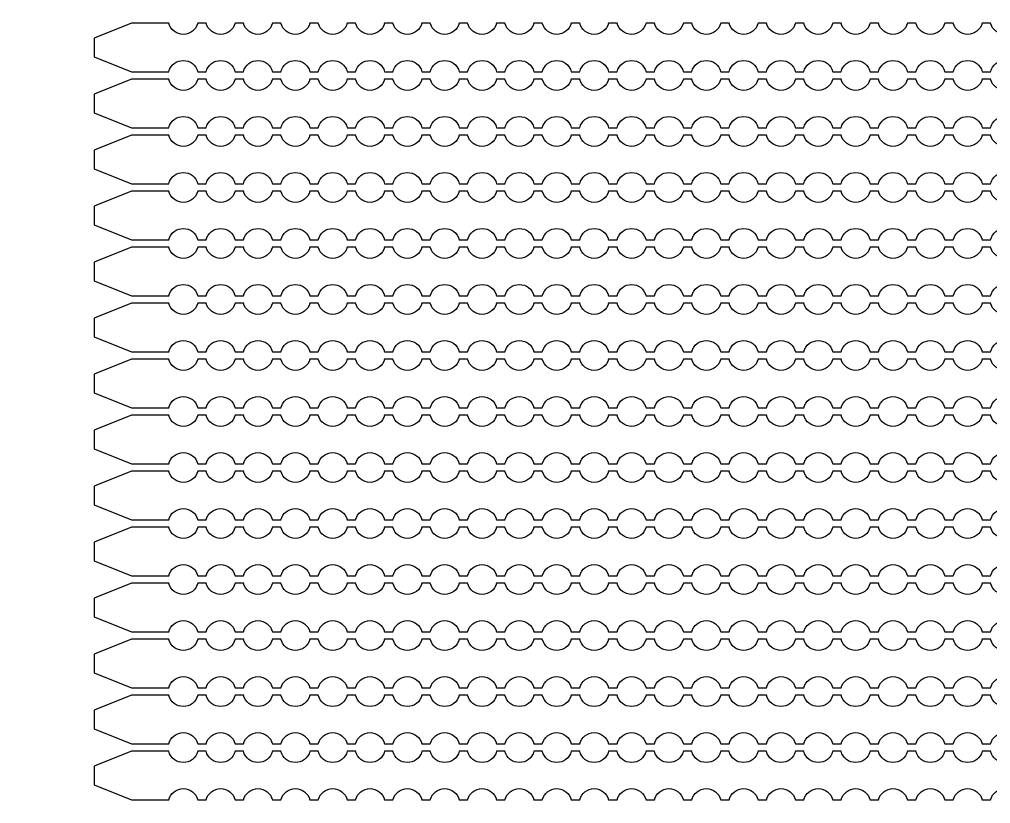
# Model space of a CAD drawing. Extents: x 4056 to 105656, y 4120 to 105720.
# Drawn here: x 55258 to 56558, y 45584 to 46634 of the extents above; entities that cross this region are included whole.
import ezdxf

# ---------------------------------------------------------------- set-up
doc = ezdxf.new("R2010")
doc.units = 13
doc.header["$MEASUREMENT"] = 0
doc.layers.add('Main Layer', color=7, linetype='Continuous', lineweight=0)

msp = doc.modelspace()

# ---------------------------------------------------------------- linework, layer by layer
for points in [[(56596.5, 46628.9, -0.774597), (56557.7, 46628.9), (56546.5, 46628.9, -0.774597), (56507.7, 46628.9), (56496.5, 46628.9, -0.774597), (56457.7, 46628.9), (56446.5, 46628.9, -0.774597), (56407.7, 46628.9), (56396.5, 46628.9, -0.774597), (56357.7, 46628.9), (56346.5, 46628.9, -0.774597), (56307.7, 46628.9), (56296.5, 46628.9, -0.774597), (56257.7, 46628.9), (56246.5, 46628.9, -0.774597), (56207.7, 46628.9), (56196.5, 46628.9, -0.774597), (56157.7, 46628.9), (56146.5, 46628.9, -0.774597), (56107.7, 46628.9), (56096.5, 46628.9, -0.774597), (56057.7, 46628.9), (56046.5, 46628.9, -0.774597), (56007.7, 46628.9), (55996.5, 46628.9, -0.774597), (55957.7, 46628.9), (55946.5, 46628.9, -0.774597), (55907.7, 46628.9), (55896.5, 46628.9, -0.774597), (55857.7, 46628.9), (55846.5, 46628.9, -0.774597), (55807.7, 46628.9), (55796.5, 46628.9, -0.774597), (55757.7, 46628.9), (55746.5, 46628.9, -0.774597), (55707.7, 46628.9), (55696.5, 46628.9, -0.774597), (55657.7, 46628.9), (55646.5, 46628.9, -0.774597), (55607.7, 46628.9), (55596.5, 46628.9, -0.774597), (55557.7, 46628.9), (55546.5, 46628.9, -0.774597), (55507.7, 46628.9), (55496.5, 46628.9, -0.774597), (55457.7, 46628.9), (55407.7, 46628.9), (55407.7, 46628.9), (55357.7, 46608.9), (55357.7, 46583.9), (55407.7, 46563.9), (55457.7, 46563.9, -0.774597), (55496.5, 46563.9), (55507.7, 46563.9, -0.774597), (55546.5, 46563.9), (55557.7, 46563.9, -0.774597), (55596.5, 46563.9), (55607.7, 46563.9, -0.774597), (55646.5, 46563.9), (55657.7, 46563.9, -0.774597), (55696.5, 46563.9), (55707.7, 46563.9, -0.774597), (55746.5, 46563.9), (55757.7, 46563.9, -0.774597), (55796.5, 46563.9), (55807.7, 46563.9, -0.774597), (55846.5, 46563.9), (55857.7, 46563.9, -0.774597), (55896.5, 46563.9), (55907.7, 46563.9, -0.774597), (55946.5, 46563.9), (55957.7, 46563.9, -0.774597), (55996.5, 46563.9), (56007.7, 46563.9, -0.774597), (56046.5, 46563.9), (56057.7, 46563.9, -0.774597), (56096.5, 46563.9), (56107.7, 46563.9, -0.774597), (56146.5, 46563.9), (56157.7, 46563.9, -0.774597), (56196.5, 46563.9), (56207.7, 46563.9, -0.774597), (56246.5, 46563.9), (56257.7, 46563.9, -0.774597), (56296.5, 46563.9), (56307.7, 46563.9, -0.774597), (56346.5, 46563.9), (56357.7, 46563.9, -0.774597), (56396.5, 46563.9), (56407.7, 46563.9, -0.774597), (56446.5, 46563.9), (56457.7, 46563.9, -0.774597), (56496.5, 46563.9), (56507.7, 46563.9, -0.774597), (56546.5, 46563.9), (56557.7, 46563.9, -0.774597), (56596.5, 46563.9)], [(56596.5, 46553.9, -0.774597), (56557.7, 46553.9), (56546.5, 46553.9, -0.774597), (56507.7, 46553.9), (56496.5, 46553.9, -0.774597), (56457.7, 46553.9), (56446.5, 46553.9, -0.774597), (56407.7, 46553.9), (56396.5, 46553.9, -0.774597), (56357.7, 46553.9), (56346.5, 46553.9, -0.774597), (56307.7, 46553.9), (56296.5, 46553.9, -0.774597), (56257.7, 46553.9), (56246.5, 46553.9, -0.774597), (56207.7, 46553.9), (56196.5, 46553.9, -0.774597), (56157.7, 46553.9), (56146.5, 46553.9, -0.774597), (56107.7, 46553.9), (56096.5, 46553.9, -0.774597), (56057.7, 46553.9), (56046.5, 46553.9, -0.774597), (56007.7, 46553.9), (55996.5, 46553.9, -0.774597), (55957.7, 46553.9), (55946.5, 46553.9, -0.774597), (55907.7, 46553.9), (55896.5, 46553.9, -0.774597), (55857.7, 46553.9), (55846.5, 46553.9, -0.774597), (55807.7, 46553.9), (55796.5, 46553.9, -0.774597), (55757.7, 46553.9), (55746.5, 46553.9, -0.774597), (55707.7, 46553.9), (55696.5, 46553.9, -0.774597), (55657.7, 46553.9), (55646.5, 46553.9, -0.774597), (55607.7, 46553.9), (55596.5, 46553.9, -0.774597), (55557.7, 46553.9), (55546.5, 46553.9, -0.774597), (55507.7, 46553.9), (55496.5, 46553.9, -0.774597), (55457.7, 46553.9), (55407.7, 46553.9), (55407.7, 46553.9), (55357.7, 46533.9), (55357.7, 46508.9), (55407.7, 46488.9), (55457.7, 46488.9, -0.774597), (55496.5, 46488.9), (55507.7, 46488.9, -0.774597), (55546.5, 46488.9), (55557.7, 46488.9, -0.774597), (55596.5, 46488.9), (55607.7, 46488.9, -0.774597), (55646.5, 46488.9), (55657.7, 46488.9, -0.774597), (55696.5, 46488.9), (55707.7, 46488.9, -0.774597), (55746.5, 46488.9), (55757.7, 46488.9, -0.774597), (55796.5, 46488.9), (55807.7, 46488.9, -0.774597), (55846.5, 46488.9), (55857.7, 46488.9, -0.774597), (55896.5, 46488.9), (55907.7, 46488.9, -0.774597), (55946.5, 46488.9), (55957.7, 46488.9, -0.774597), (55996.5, 46488.9), (56007.7, 46488.9, -0.774597), (56046.5, 46488.9), (56057.7, 46488.9, -0.774597), (56096.5, 46488.9), (56107.7, 46488.9, -0.774597), (56146.5, 46488.9), (56157.7, 46488.9, -0.774597), (56196.5, 46488.9), (56207.7, 46488.9, -0.774597), (56246.5, 46488.9), (56257.7, 46488.9, -0.774597), (56296.5, 46488.9), (56307.7, 46488.9, -0.774597), (56346.5, 46488.9), (56357.7, 46488.9, -0.774597), (56396.5, 46488.9), (56407.7, 46488.9, -0.774597), (56446.5, 46488.9), (56457.7, 46488.9, -0.774597), (56496.5, 46488.9), (56507.7, 46488.9, -0.774597), (56546.5, 46488.9), (56557.7, 46488.9, -0.774597), (56596.5, 46488.9)], [(56596.5, 46478.9, -0.774597), (56557.7, 46478.9), (56546.5, 46478.9, -0.774597), (56507.7, 46478.9), (56496.5, 46478.9, -0.774597), (56457.7, 46478.9), (56446.5, 46478.9, -0.774597), (56407.7, 46478.9), (56396.5, 46478.9, -0.774597), (56357.7, 46478.9), (56346.5, 46478.9, -0.774597), (56307.7, 46478.9), (56296.5, 46478.9, -0.774597), (56257.7, 46478.9), (56246.5, 46478.9, -0.774597), (56207.7, 46478.9), (56196.5, 46478.9, -0.774597), (56157.7, 46478.9), (56146.5, 46478.9, -0.774597), (56107.7, 46478.9), (56096.5, 46478.9, -0.774597), (56057.7, 46478.9), (56046.5, 46478.9, -0.774597), (56007.7, 46478.9), (55996.5, 46478.9, -0.774597), (55957.7, 46478.9), (55946.5, 46478.9, -0.774597), (55907.7, 46478.9), (55896.5, 46478.9, -0.774597), (55857.7, 46478.9), (55846.5, 46478.9, -0.774597), (55807.7, 46478.9), (55796.5, 46478.9, -0.774597), (55757.7, 46478.9), (55746.5, 46478.9, -0.774597), (55707.7, 46478.9), (55696.5, 46478.9, -0.774597), (55657.7, 46478.9), (55646.5, 46478.9, -0.774597), (55607.7, 46478.9), (55596.5, 46478.9, -0.774597), (55557.7, 46478.9), (55546.5, 46478.9, -0.774597), (55507.7, 46478.9), (55496.5, 46478.9, -0.774597), (55457.7, 46478.9), (55407.7, 46478.9), (55407.7, 46478.9), (55357.7, 46458.9), (55357.7, 46433.9), (55407.7, 46413.9), (55457.7, 46413.9, -0.774597), (55496.5, 46413.9), (55507.7, 46413.9, -0.774597), (55546.5, 46413.9), (55557.7, 46413.9, -0.774597), (55596.5, 46413.9), (55607.7, 46413.9, -0.774597), (55646.5, 46413.9), (55657.7, 46413.9, -0.774597), (55696.5, 46413.9), (55707.7, 46413.9, -0.774597), (55746.5, 46413.9), (55757.7, 46413.9, -0.774597), (55796.5, 46413.9), (55807.7, 46413.9, -0.774597), (55846.5, 46413.9), (55857.7, 46413.9, -0.774597), (55896.5, 46413.9), (55907.7, 46413.9, -0.774597), (55946.5, 46413.9), (55957.7, 46413.9, -0.774597), (55996.5, 46413.9), (56007.7, 46413.9, -0.774597), (56046.5, 46413.9), (56057.7, 46413.9, -0.774597), (56096.5, 46413.9), (56107.7, 46413.9, -0.774597), (56146.5, 46413.9), (56157.7, 46413.9, -0.774597), (56196.5, 46413.9), (56207.7, 46413.9, -0.774597), (56246.5, 46413.9), (56257.7, 46413.9, -0.774597), (56296.5, 46413.9), (56307.7, 46413.9, -0.774597), (56346.5, 46413.9), (56357.7, 46413.9, -0.774597), (56396.5, 46413.9), (56407.7, 46413.9, -0.774597), (56446.5, 46413.9), (56457.7, 46413.9, -0.774597), (56496.5, 46413.9), (56507.7, 46413.9, -0.774597), (56546.5, 46413.9), (56557.7, 46413.9, -0.774597), (56596.5, 46413.9)], [(56596.5, 46403.9, -0.774597), (56557.7, 46403.9), (56546.5, 46403.9, -0.774597), (56507.7, 46403.9), (56496.5, 46403.9, -0.774597), (56457.7, 46403.9), (56446.5, 46403.9, -0.774597), (56407.7, 46403.9), (56396.5, 46403.9, -0.774597), (56357.7, 46403.9), (56346.5, 46403.9, -0.774597), (56307.7, 46403.9), (56296.5, 46403.9, -0.774597), (56257.7, 46403.9), (56246.5, 46403.9, -0.774597), (56207.7, 46403.9), (56196.5, 46403.9, -0.774597), (56157.7, 46403.9), (56146.5, 46403.9, -0.774597), (56107.7, 46403.9), (56096.5, 46403.9, -0.774597), (56057.7, 46403.9), (56046.5, 46403.9, -0.774597), (56007.7, 46403.9), (55996.5, 46403.9, -0.774597), (55957.7, 46403.9), (55946.5, 46403.9, -0.774597), (55907.7, 46403.9), (55896.5, 46403.9, -0.774597), (55857.7, 46403.9), (55846.5, 46403.9, -0.774597), (55807.7, 46403.9), (55796.5, 46403.9, -0.774597), (55757.7, 46403.9), (55746.5, 46403.9, -0.774597), (55707.7, 46403.9), (55696.5, 46403.9, -0.774597), (55657.7, 46403.9), (55646.5, 46403.9, -0.774597), (55607.7, 46403.9), (55596.5, 46403.9, -0.774597), (55557.7, 46403.9), (55546.5, 46403.9, -0.774597), (55507.7, 46403.9), (55496.5, 46403.9, -0.774597), (55457.7, 46403.9), (55407.7, 46403.9), (55407.7, 46403.9), (55357.7, 46383.9), (55357.7, 46358.9), (55407.7, 46338.9), (55457.7, 46338.9, -0.774597), (55496.5, 46338.9), (55507.7, 46338.9, -0.774597), (55546.5, 46338.9), (55557.7, 46338.9, -0.774597), (55596.5, 46338.9), (55607.7, 46338.9, -0.774597), (55646.5, 46338.9), (55657.7, 46338.9, -0.774597), (55696.5, 46338.9), (55707.7, 46338.9, -0.774597), (55746.5, 46338.9), (55757.7, 46338.9, -0.774597), (55796.5, 46338.9), (55807.7, 46338.9, -0.774597), (55846.5, 46338.9), (55857.7, 46338.9, -0.774597), (55896.5, 46338.9), (55907.7, 46338.9, -0.774597), (55946.5, 46338.9), (55957.7, 46338.9, -0.774597), (55996.5, 46338.9), (56007.7, 46338.9, -0.774597), (56046.5, 46338.9), (56057.7, 46338.9, -0.774597), (56096.5, 46338.9), (56107.7, 46338.9, -0.774597), (56146.5, 46338.9), (56157.7, 46338.9, -0.774597), (56196.5, 46338.9), (56207.7, 46338.9, -0.774597), (56246.5, 46338.9), (56257.7, 46338.9, -0.774597), (56296.5, 46338.9), (56307.7, 46338.9, -0.774597), (56346.5, 46338.9), (56357.7, 46338.9, -0.774597), (56396.5, 46338.9), (56407.7, 46338.9, -0.774597), (56446.5, 46338.9), (56457.7, 46338.9, -0.774597), (56496.5, 46338.9), (56507.7, 46338.9, -0.774597), (56546.5, 46338.9), (56557.7, 46338.9, -0.774597), (56596.5, 46338.9)], [(56596.5, 46328.9, -0.774597), (56557.7, 46328.9), (56546.5, 46328.9, -0.774597), (56507.7, 46328.9), (56496.5, 46328.9, -0.774597), (56457.7, 46328.9), (56446.5, 46328.9, -0.774597), (56407.7, 46328.9), (56396.5, 46328.9, -0.774597), (56357.7, 46328.9), (56346.5, 46328.9, -0.774597), (56307.7, 46328.9), (56296.5, 46328.9, -0.774597), (56257.7, 46328.9), (56246.5, 46328.9, -0.774597), (56207.7, 46328.9), (56196.5, 46328.9, -0.774597), (56157.7, 46328.9), (56146.5, 46328.9, -0.774597), (56107.7, 46328.9), (56096.5, 46328.9, -0.774597), (56057.7, 46328.9), (56046.5, 46328.9, -0.774597), (56007.7, 46328.9), (55996.5, 46328.9, -0.774597), (55957.7, 46328.9), (55946.5, 46328.9, -0.774597), (55907.7, 46328.9), (55896.5, 46328.9, -0.774597), (55857.7, 46328.9), (55846.5, 46328.9, -0.774597), (55807.7, 46328.9), (55796.5, 46328.9, -0.774597), (55757.7, 46328.9), (55746.5, 46328.9, -0.774597), (55707.7, 46328.9), (55696.5, 46328.9, -0.774597), (55657.7, 46328.9), (55646.5, 46328.9, -0.774597), (55607.7, 46328.9), (55596.5, 46328.9, -0.774597), (55557.7, 46328.9), (55546.5, 46328.9, -0.774597), (55507.7, 46328.9), (55496.5, 46328.9, -0.774597), (55457.7, 46328.9), (55407.7, 46328.9), (55407.7, 46328.9), (55357.7, 46308.9), (55357.7, 46283.9), (55407.7, 46263.9), (55457.7, 46263.9, -0.774597), (55496.5, 46263.9), (55507.7, 46263.9, -0.774597), (55546.5, 46263.9), (55557.7, 46263.9, -0.774597), (55596.5, 46263.9), (55607.7, 46263.9, -0.774597), (55646.5, 46263.9), (55657.7, 46263.9, -0.774597), (55696.5, 46263.9), (55707.7, 46263.9, -0.774597), (55746.5, 46263.9), (55757.7, 46263.9, -0.774597), (55796.5, 46263.9), (55807.7, 46263.9, -0.774597), (55846.5, 46263.9), (55857.7, 46263.9, -0.774597), (55896.5, 46263.9), (55907.7, 46263.9, -0.774597), (55946.5, 46263.9), (55957.7, 46263.9, -0.774597), (55996.5, 46263.9), (56007.7, 46263.9, -0.774597), (56046.5, 46263.9), (56057.7, 46263.9, -0.774597), (56096.5, 46263.9), (56107.7, 46263.9, -0.774597), (56146.5, 46263.9), (56157.7, 46263.9, -0.774597), (56196.5, 46263.9), (56207.7, 46263.9, -0.774597), (56246.5, 46263.9), (56257.7, 46263.9, -0.774597), (56296.5, 46263.9), (56307.7, 46263.9, -0.774597), (56346.5, 46263.9), (56357.7, 46263.9, -0.774597), (56396.5, 46263.9), (56407.7, 46263.9, -0.774597), (56446.5, 46263.9), (56457.7, 46263.9, -0.774597), (56496.5, 46263.9), (56507.7, 46263.9, -0.774597), (56546.5, 46263.9), (56557.7, 46263.9, -0.774597), (56596.5, 46263.9)], [(56596.5, 46253.9, -0.774597), (56557.7, 46253.9), (56546.5, 46253.9, -0.774597), (56507.7, 46253.9), (56496.5, 46253.9, -0.774597), (56457.7, 46253.9), (56446.5, 46253.9, -0.774597), (56407.7, 46253.9), (56396.5, 46253.9, -0.774597), (56357.7, 46253.9), (56346.5, 46253.9, -0.774597), (56307.7, 46253.9), (56296.5, 46253.9, -0.774597), (56257.7, 46253.9), (56246.5, 46253.9, -0.774597), (56207.7, 46253.9), (56196.5, 46253.9, -0.774597), (56157.7, 46253.9), (56146.5, 46253.9, -0.774597), (56107.7, 46253.9), (56096.5, 46253.9, -0.774597), (56057.7, 46253.9), (56046.5, 46253.9, -0.774597), (56007.7, 46253.9), (55996.5, 46253.9, -0.774597), (55957.7, 46253.9), (55946.5, 46253.9, -0.774597), (55907.7, 46253.9), (55896.5, 46253.9, -0.774597), (55857.7, 46253.9), (55846.5, 46253.9, -0.774597), (55807.7, 46253.9), (55796.5, 46253.9, -0.774597), (55757.7, 46253.9), (55746.5, 46253.9, -0.774597), (55707.7, 46253.9), (55696.5, 46253.9, -0.774597), (55657.7, 46253.9), (55646.5, 46253.9, -0.774597), (55607.7, 46253.9), (55596.5, 46253.9, -0.774597), (55557.7, 46253.9), (55546.5, 46253.9, -0.774597), (55507.7, 46253.9), (55496.5, 46253.9, -0.774597), (55457.7, 46253.9), (55407.7, 46253.9), (55407.7, 46253.9), (55357.7, 46233.9), (55357.7, 46208.9), (55407.7, 46188.9), (55457.7, 46188.9, -0.774597), (55496.5, 46188.9), (55507.7, 46188.9, -0.774597), (55546.5, 46188.9), (55557.7, 46188.9, -0.774597), (55596.5, 46188.9), (55607.7, 46188.9, -0.774597), (55646.5, 46188.9), (55657.7, 46188.9, -0.774597), (55696.5, 46188.9), (55707.7, 46188.9, -0.774597), (55746.5, 46188.9), (55757.7, 46188.9, -0.774597), (55796.5, 46188.9), (55807.7, 46188.9, -0.774597), (55846.5, 46188.9), (55857.7, 46188.9, -0.774597), (55896.5, 46188.9), (55907.7, 46188.9, -0.774597), (55946.5, 46188.9), (55957.7, 46188.9, -0.774597), (55996.5, 46188.9), (56007.7, 46188.9, -0.774597), (56046.5, 46188.9), (56057.7, 46188.9, -0.774597), (56096.5, 46188.9), (56107.7, 46188.9, -0.774597), (56146.5, 46188.9), (56157.7, 46188.9, -0.774597), (56196.5, 46188.9), (56207.7, 46188.9, -0.774597), (56246.5, 46188.9), (56257.7, 46188.9, -0.774597), (56296.5, 46188.9), (56307.7, 46188.9, -0.774597), (56346.5, 46188.9), (56357.7, 46188.9, -0.774597), (56396.5, 46188.9), (56407.7, 46188.9, -0.774597), (56446.5, 46188.9), (56457.7, 46188.9, -0.774597), (56496.5, 46188.9), (56507.7, 46188.9, -0.774597), (56546.5, 46188.9), (56557.7, 46188.9, -0.774597), (56596.5, 46188.9)], [(56596.5, 46178.9, -0.774597), (56557.7, 46178.9), (56546.5, 46178.9, -0.774597), (56507.7, 46178.9), (56496.5, 46178.9, -0.774597), (56457.7, 46178.9), (56446.5, 46178.9, -0.774597), (56407.7, 46178.9), (56396.5, 46178.9, -0.774597), (56357.7, 46178.9), (56346.5, 46178.9, -0.774597), (56307.7, 46178.9), (56296.5, 46178.9, -0.774597), (56257.7, 46178.9), (56246.5, 46178.9, -0.774597), (56207.7, 46178.9), (56196.5, 46178.9, -0.774597), (56157.7, 46178.9), (56146.5, 46178.9, -0.774597), (56107.7, 46178.9), (56096.5, 46178.9, -0.774597), (56057.7, 46178.9), (56046.5, 46178.9, -0.774597), (56007.7, 46178.9), (55996.5, 46178.9, -0.774597), (55957.7, 46178.9), (55946.5, 46178.9, -0.774597), (55907.7, 46178.9), (55896.5, 46178.9, -0.774597), (55857.7, 46178.9), (55846.5, 46178.9, -0.774597), (55807.7, 46178.9), (55796.5, 46178.9, -0.774597), (55757.7, 46178.9), (55746.5, 46178.9, -0.774597), (55707.7, 46178.9), (55696.5, 46178.9, -0.774597), (55657.7, 46178.9), (55646.5, 46178.9, -0.774597), (55607.7, 46178.9), (55596.5, 46178.9, -0.774597), (55557.7, 46178.9), (55546.5, 46178.9, -0.774597), (55507.7, 46178.9), (55496.5, 46178.9, -0.774597), (55457.7, 46178.9), (55407.7, 46178.9), (55407.7, 46178.9), (55357.7, 46158.9), (55357.7, 46133.9), (55407.7, 46113.9), (55457.7, 46113.9, -0.774597), (55496.5, 46113.9), (55507.7, 46113.9, -0.774597), (55546.5, 46113.9), (55557.7, 46113.9, -0.774597), (55596.5, 46113.9), (55607.7, 46113.9, -0.774597), (55646.5, 46113.9), (55657.7, 46113.9, -0.774597), (55696.5, 46113.9), (55707.7, 46113.9, -0.774597), (55746.5, 46113.9), (55757.7, 46113.9, -0.774597), (55796.5, 46113.9), (55807.7, 46113.9, -0.774597), (55846.5, 46113.9), (55857.7, 46113.9, -0.774597), (55896.5, 46113.9), (55907.7, 46113.9, -0.774597), (55946.5, 46113.9), (55957.7, 46113.9, -0.774597), (55996.5, 46113.9), (56007.7, 46113.9, -0.774597), (56046.5, 46113.9), (56057.7, 46113.9, -0.774597), (56096.5, 46113.9), (56107.7, 46113.9, -0.774597), (56146.5, 46113.9), (56157.7, 46113.9, -0.774597), (56196.5, 46113.9), (56207.7, 46113.9, -0.774597), (56246.5, 46113.9), (56257.7, 46113.9, -0.774597), (56296.5, 46113.9), (56307.7, 46113.9, -0.774597), (56346.5, 46113.9), (56357.7, 46113.9, -0.774597), (56396.5, 46113.9), (56407.7, 46113.9, -0.774597), (56446.5, 46113.9), (56457.7, 46113.9, -0.774597), (56496.5, 46113.9), (56507.7, 46113.9, -0.774597), (56546.5, 46113.9), (56557.7, 46113.9, -0.774597), (56596.5, 46113.9)], [(56596.5, 46103.9, -0.774597), (56557.7, 46103.9), (56546.5, 46103.9, -0.774597), (56507.7, 46103.9), (56496.5, 46103.9, -0.774597), (56457.7, 46103.9), (56446.5, 46103.9, -0.774597), (56407.7, 46103.9), (56396.5, 46103.9, -0.774597), (56357.7, 46103.9), (56346.5, 46103.9, -0.774597), (56307.7, 46103.9), (56296.5, 46103.9, -0.774597), (56257.7, 46103.9), (56246.5, 46103.9, -0.774597), (56207.7, 46103.9), (56196.5, 46103.9, -0.774597), (56157.7, 46103.9), (56146.5, 46103.9, -0.774597), (56107.7, 46103.9), (56096.5, 46103.9, -0.774597), (56057.7, 46103.9), (56046.5, 46103.9, -0.774597), (56007.7, 46103.9), (55996.5, 46103.9, -0.774597), (55957.7, 46103.9), (55946.5, 46103.9, -0.774597), (55907.7, 46103.9), (55896.5, 46103.9, -0.774597), (55857.7, 46103.9), (55846.5, 46103.9, -0.774597), (55807.7, 46103.9), (55796.5, 46103.9, -0.774597), (55757.7, 46103.9), (55746.5, 46103.9, -0.774597), (55707.7, 46103.9), (55696.5, 46103.9, -0.774597), (55657.7, 46103.9), (55646.5, 46103.9, -0.774597), (55607.7, 46103.9), (55596.5, 46103.9, -0.774597), (55557.7, 46103.9), (55546.5, 46103.9, -0.774597), (55507.7, 46103.9), (55496.5, 46103.9, -0.774597), (55457.7, 46103.9), (55407.7, 46103.9), (55407.7, 46103.9), (55357.7, 46083.9), (55357.7, 46058.9), (55407.7, 46038.9), (55457.7, 46038.9, -0.774597), (55496.5, 46038.9), (55507.7, 46038.9, -0.774597), (55546.5, 46038.9), (55557.7, 46038.9, -0.774597), (55596.5, 46038.9), (55607.7, 46038.9, -0.774597), (55646.5, 46038.9), (55657.7, 46038.9, -0.774597), (55696.5, 46038.9), (55707.7, 46038.9, -0.774597), (55746.5, 46038.9), (55757.7, 46038.9, -0.774597), (55796.5, 46038.9), (55807.7, 46038.9, -0.774597), (55846.5, 46038.9), (55857.7, 46038.9, -0.774597), (55896.5, 46038.9), (55907.7, 46038.9, -0.774597), (55946.5, 46038.9), (55957.7, 46038.9, -0.774597), (55996.5, 46038.9), (56007.7, 46038.9, -0.774597), (56046.5, 46038.9), (56057.7, 46038.9, -0.774597), (56096.5, 46038.9), (56107.7, 46038.9, -0.774597), (56146.5, 46038.9), (56157.7, 46038.9, -0.774597), (56196.5, 46038.9), (56207.7, 46038.9, -0.774597), (56246.5, 46038.9), (56257.7, 46038.9, -0.774597), (56296.5, 46038.9), (56307.7, 46038.9, -0.774597), (56346.5, 46038.9), (56357.7, 46038.9, -0.774597), (56396.5, 46038.9), (56407.7, 46038.9, -0.774597), (56446.5, 46038.9), (56457.7, 46038.9, -0.774597), (56496.5, 46038.9), (56507.7, 46038.9, -0.774597), (56546.5, 46038.9), (56557.7, 46038.9, -0.774597), (56596.5, 46038.9)], [(56596.5, 46028.9, -0.774597), (56557.7, 46028.9), (56546.5, 46028.9, -0.774597), (56507.7, 46028.9), (56496.5, 46028.9, -0.774597), (56457.7, 46028.9), (56446.5, 46028.9, -0.774597), (56407.7, 46028.9), (56396.5, 46028.9, -0.774597), (56357.7, 46028.9), (56346.5, 46028.9, -0.774597), (56307.7, 46028.9), (56296.5, 46028.9, -0.774597), (56257.7, 46028.9), (56246.5, 46028.9, -0.774597), (56207.7, 46028.9), (56196.5, 46028.9, -0.774597), (56157.7, 46028.9), (56146.5, 46028.9, -0.774597), (56107.7, 46028.9), (56096.5, 46028.9, -0.774597), (56057.7, 46028.9), (56046.5, 46028.9, -0.774597), (56007.7, 46028.9), (55996.5, 46028.9, -0.774597), (55957.7, 46028.9), (55946.5, 46028.9, -0.774597), (55907.7, 46028.9), (55896.5, 46028.9, -0.774597), (55857.7, 46028.9), (55846.5, 46028.9, -0.774597), (55807.7, 46028.9), (55796.5, 46028.9, -0.774597), (55757.7, 46028.9), (55746.5, 46028.9, -0.774597), (55707.7, 46028.9), (55696.5, 46028.9, -0.774597), (55657.7, 46028.9), (55646.5, 46028.9, -0.774597), (55607.7, 46028.9), (55596.5, 46028.9, -0.774597), (55557.7, 46028.9), (55546.5, 46028.9, -0.774597), (55507.7, 46028.9), (55496.5, 46028.9, -0.774597), (55457.7, 46028.9), (55407.7, 46028.9), (55407.7, 46028.9), (55357.7, 46008.9), (55357.7, 45983.9), (55407.7, 45963.9), (55457.7, 45963.9, -0.774597), (55496.5, 45963.9), (55507.7, 45963.9, -0.774597), (55546.5, 45963.9), (55557.7, 45963.9, -0.774597), (55596.5, 45963.9), (55607.7, 45963.9, -0.774597), (55646.5, 45963.9), (55657.7, 45963.9, -0.774597), (55696.5, 45963.9), (55707.7, 45963.9, -0.774597), (55746.5, 45963.9), (55757.7, 45963.9, -0.774597), (55796.5, 45963.9), (55807.7, 45963.9, -0.774597), (55846.5, 45963.9), (55857.7, 45963.9, -0.774597), (55896.5, 45963.9), (55907.7, 45963.9, -0.774597), (55946.5, 45963.9), (55957.7, 45963.9, -0.774597), (55996.5, 45963.9), (56007.7, 45963.9, -0.774597), (56046.5, 45963.9), (56057.7, 45963.9, -0.774597), (56096.5, 45963.9), (56107.7, 45963.9, -0.774597), (56146.5, 45963.9), (56157.7, 45963.9, -0.774597), (56196.5, 45963.9), (56207.7, 45963.9, -0.774597), (56246.5, 45963.9), (56257.7, 45963.9, -0.774597), (56296.5, 45963.9), (56307.7, 45963.9, -0.774597), (56346.5, 45963.9), (56357.7, 45963.9, -0.774597), (56396.5, 45963.9), (56407.7, 45963.9, -0.774597), (56446.5, 45963.9), (56457.7, 45963.9, -0.774597), (56496.5, 45963.9), (56507.7, 45963.9, -0.774597), (56546.5, 45963.9), (56557.7, 45963.9, -0.774597), (56596.5, 45963.9)], [(56596.5, 45953.9, -0.774597), (56557.7, 45953.9), (56546.5, 45953.9, -0.774597), (56507.7, 45953.9), (56496.5, 45953.9, -0.774597), (56457.7, 45953.9), (56446.5, 45953.9, -0.774597), (56407.7, 45953.9), (56396.5, 45953.9, -0.774597), (56357.7, 45953.9), (56346.5, 45953.9, -0.774597), (56307.7, 45953.9), (56296.5, 45953.9, -0.774597), (56257.7, 45953.9), (56246.5, 45953.9, -0.774597), (56207.7, 45953.9), (56196.5, 45953.9, -0.774597), (56157.7, 45953.9), (56146.5, 45953.9, -0.774597), (56107.7, 45953.9), (56096.5, 45953.9, -0.774597), (56057.7, 45953.9), (56046.5, 45953.9, -0.774597), (56007.7, 45953.9), (55996.5, 45953.9, -0.774597), (55957.7, 45953.9), (55946.5, 45953.9, -0.774597), (55907.7, 45953.9), (55896.5, 45953.9, -0.774597), (55857.7, 45953.9), (55846.5, 45953.9, -0.774597), (55807.7, 45953.9), (55796.5, 45953.9, -0.774597), (55757.7, 45953.9), (55746.5, 45953.9, -0.774597), (55707.7, 45953.9), (55696.5, 45953.9, -0.774597), (55657.7, 45953.9), (55646.5, 45953.9, -0.774597), (55607.7, 45953.9), (55596.5, 45953.9, -0.774597), (55557.7, 45953.9), (55546.5, 45953.9, -0.774597), (55507.7, 45953.9), (55496.5, 45953.9, -0.774597), (55457.7, 45953.9), (55407.7, 45953.9), (55407.7, 45953.9), (55357.7, 45933.9), (55357.7, 45908.9), (55407.7, 45888.9), (55457.7, 45888.9, -0.774597), (55496.5, 45888.9), (55507.7, 45888.9, -0.774597), (55546.5, 45888.9), (55557.7, 45888.9, -0.774597), (55596.5, 45888.9), (55607.7, 45888.9, -0.774597), (55646.5, 45888.9), (55657.7, 45888.9, -0.774597), (55696.5, 45888.9), (55707.7, 45888.9, -0.774597), (55746.5, 45888.9), (55757.7, 45888.9, -0.774597), (55796.5, 45888.9), (55807.7, 45888.9, -0.774597), (55846.5, 45888.9), (55857.7, 45888.9, -0.774597), (55896.5, 45888.9), (55907.7, 45888.9, -0.774597), (55946.5, 45888.9), (55957.7, 45888.9, -0.774597), (55996.5, 45888.9), (56007.7, 45888.9, -0.774597), (56046.5, 45888.9), (56057.7, 45888.9, -0.774597), (56096.5, 45888.9), (56107.7, 45888.9, -0.774597), (56146.5, 45888.9), (56157.7, 45888.9, -0.774597), (56196.5, 45888.9), (56207.7, 45888.9, -0.774597), (56246.5, 45888.9), (56257.7, 45888.9, -0.774597), (56296.5, 45888.9), (56307.7, 45888.9, -0.774597), (56346.5, 45888.9), (56357.7, 45888.9, -0.774597), (56396.5, 45888.9), (56407.7, 45888.9, -0.774597), (56446.5, 45888.9), (56457.7, 45888.9, -0.774597), (56496.5, 45888.9), (56507.7, 45888.9, -0.774597), (56546.5, 45888.9), (56557.7, 45888.9, -0.774597), (56596.5, 45888.9)], [(56596.5, 45878.9, -0.774597), (56557.7, 45878.9), (56546.5, 45878.9, -0.774597), (56507.7, 45878.9), (56496.5, 45878.9, -0.774597), (56457.7, 45878.9), (56446.5, 45878.9, -0.774597), (56407.7, 45878.9), (56396.5, 45878.9, -0.774597), (56357.7, 45878.9), (56346.5, 45878.9, -0.774597), (56307.7, 45878.9), (56296.5, 45878.9, -0.774597), (56257.7, 45878.9), (56246.5, 45878.9, -0.774597), (56207.7, 45878.9), (56196.5, 45878.9, -0.774597), (56157.7, 45878.9), (56146.5, 45878.9, -0.774597), (56107.7, 45878.9), (56096.5, 45878.9, -0.774597), (56057.7, 45878.9), (56046.5, 45878.9, -0.774597), (56007.7, 45878.9), (55996.5, 45878.9, -0.774597), (55957.7, 45878.9), (55946.5, 45878.9, -0.774597), (55907.7, 45878.9), (55896.5, 45878.9, -0.774597), (55857.7, 45878.9), (55846.5, 45878.9, -0.774597), (55807.7, 45878.9), (55796.5, 45878.9, -0.774597), (55757.7, 45878.9), (55746.5, 45878.9, -0.774597), (55707.7, 45878.9), (55696.5, 45878.9, -0.774597), (55657.7, 45878.9), (55646.5, 45878.9, -0.774597), (55607.7, 45878.9), (55596.5, 45878.9, -0.774597), (55557.7, 45878.9), (55546.5, 45878.9, -0.774597), (55507.7, 45878.9), (55496.5, 45878.9, -0.774597), (55457.7, 45878.9), (55407.7, 45878.9), (55407.7, 45878.9), (55357.7, 45858.9), (55357.7, 45833.9), (55407.7, 45813.9), (55457.7, 45813.9, -0.774597), (55496.5, 45813.9), (55507.7, 45813.9, -0.774597), (55546.5, 45813.9), (55557.7, 45813.9, -0.774597), (55596.5, 45813.9), (55607.7, 45813.9, -0.774597), (55646.5, 45813.9), (55657.7, 45813.9, -0.774597), (55696.5, 45813.9), (55707.7, 45813.9, -0.774597), (55746.5, 45813.9), (55757.7, 45813.9, -0.774597), (55796.5, 45813.9), (55807.7, 45813.9, -0.774597), (55846.5, 45813.9), (55857.7, 45813.9, -0.774597), (55896.5, 45813.9), (55907.7, 45813.9, -0.774597), (55946.5, 45813.9), (55957.7, 45813.9, -0.774597), (55996.5, 45813.9), (56007.7, 45813.9, -0.774597), (56046.5, 45813.9), (56057.7, 45813.9, -0.774597), (56096.5, 45813.9), (56107.7, 45813.9, -0.774597), (56146.5, 45813.9), (56157.7, 45813.9, -0.774597), (56196.5, 45813.9), (56207.7, 45813.9, -0.774597), (56246.5, 45813.9), (56257.7, 45813.9, -0.774597), (56296.5, 45813.9), (56307.7, 45813.9, -0.774597), (56346.5, 45813.9), (56357.7, 45813.9, -0.774597), (56396.5, 45813.9), (56407.7, 45813.9, -0.774597), (56446.5, 45813.9), (56457.7, 45813.9, -0.774597), (56496.5, 45813.9), (56507.7, 45813.9, -0.774597), (56546.5, 45813.9), (56557.7, 45813.9, -0.774597), (56596.5, 45813.9)], [(56596.5, 45803.9, -0.774597), (56557.7, 45803.9), (56546.5, 45803.9, -0.774597), (56507.7, 45803.9), (56496.5, 45803.9, -0.774597), (56457.7, 45803.9), (56446.5, 45803.9, -0.774597), (56407.7, 45803.9), (56396.5, 45803.9, -0.774597), (56357.7, 45803.9), (56346.5, 45803.9, -0.774597), (56307.7, 45803.9), (56296.5, 45803.9, -0.774597), (56257.7, 45803.9), (56246.5, 45803.9, -0.774597), (56207.7, 45803.9), (56196.5, 45803.9, -0.774597), (56157.7, 45803.9), (56146.5, 45803.9, -0.774597), (56107.7, 45803.9), (56096.5, 45803.9, -0.774597), (56057.7, 45803.9), (56046.5, 45803.9, -0.774597), (56007.7, 45803.9), (55996.5, 45803.9, -0.774597), (55957.7, 45803.9), (55946.5, 45803.9, -0.774597), (55907.7, 45803.9), (55896.5, 45803.9, -0.774597), (55857.7, 45803.9), (55846.5, 45803.9, -0.774597), (55807.7, 45803.9), (55796.5, 45803.9, -0.774597), (55757.7, 45803.9), (55746.5, 45803.9, -0.774597), (55707.7, 45803.9), (55696.5, 45803.9, -0.774597), (55657.7, 45803.9), (55646.5, 45803.9, -0.774597), (55607.7, 45803.9), (55596.5, 45803.9, -0.774597), (55557.7, 45803.9), (55546.5, 45803.9, -0.774597), (55507.7, 45803.9), (55496.5, 45803.9, -0.774597), (55457.7, 45803.9), (55407.7, 45803.9), (55407.7, 45803.9), (55357.7, 45783.9), (55357.7, 45758.9), (55407.7, 45738.9), (55457.7, 45738.9, -0.774597), (55496.5, 45738.9), (55507.7, 45738.9, -0.774597), (55546.5, 45738.9), (55557.7, 45738.9, -0.774597), (55596.5, 45738.9), (55607.7, 45738.9, -0.774597), (55646.5, 45738.9), (55657.7, 45738.9, -0.774597), (55696.5, 45738.9), (55707.7, 45738.9, -0.774597), (55746.5, 45738.9), (55757.7, 45738.9, -0.774597), (55796.5, 45738.9), (55807.7, 45738.9, -0.774597), (55846.5, 45738.9), (55857.7, 45738.9, -0.774597), (55896.5, 45738.9), (55907.7, 45738.9, -0.774597), (55946.5, 45738.9), (55957.7, 45738.9, -0.774597), (55996.5, 45738.9), (56007.7, 45738.9, -0.774597), (56046.5, 45738.9), (56057.7, 45738.9, -0.774597), (56096.5, 45738.9), (56107.7, 45738.9, -0.774597), (56146.5, 45738.9), (56157.7, 45738.9, -0.774597), (56196.5, 45738.9), (56207.7, 45738.9, -0.774597), (56246.5, 45738.9), (56257.7, 45738.9, -0.774597), (56296.5, 45738.9), (56307.7, 45738.9, -0.774597), (56346.5, 45738.9), (56357.7, 45738.9, -0.774597), (56396.5, 45738.9), (56407.7, 45738.9, -0.774597), (56446.5, 45738.9), (56457.7, 45738.9, -0.774597), (56496.5, 45738.9), (56507.7, 45738.9, -0.774597), (56546.5, 45738.9), (56557.7, 45738.9, -0.774597), (56596.5, 45738.9)], [(56596.5, 45728.9, -0.774597), (56557.7, 45728.9), (56546.5, 45728.9, -0.774597), (56507.7, 45728.9), (56496.5, 45728.9, -0.774597), (56457.7, 45728.9), (56446.5, 45728.9, -0.774597), (56407.7, 45728.9), (56396.5, 45728.9, -0.774597), (56357.7, 45728.9), (56346.5, 45728.9, -0.774597), (56307.7, 45728.9), (56296.5, 45728.9, -0.774597), (56257.7, 45728.9), (56246.5, 45728.9, -0.774597), (56207.7, 45728.9), (56196.5, 45728.9, -0.774597), (56157.7, 45728.9), (56146.5, 45728.9, -0.774597), (56107.7, 45728.9), (56096.5, 45728.9, -0.774597), (56057.7, 45728.9), (56046.5, 45728.9, -0.774597), (56007.7, 45728.9), (55996.5, 45728.9, -0.774597), (55957.7, 45728.9), (55946.5, 45728.9, -0.774597), (55907.7, 45728.9), (55896.5, 45728.9, -0.774597), (55857.7, 45728.9), (55846.5, 45728.9, -0.774597), (55807.7, 45728.9), (55796.5, 45728.9, -0.774597), (55757.7, 45728.9), (55746.5, 45728.9, -0.774597), (55707.7, 45728.9), (55696.5, 45728.9, -0.774597), (55657.7, 45728.9), (55646.5, 45728.9, -0.774597), (55607.7, 45728.9), (55596.5, 45728.9, -0.774597), (55557.7, 45728.9), (55546.5, 45728.9, -0.774597), (55507.7, 45728.9), (55496.5, 45728.9, -0.774597), (55457.7, 45728.9), (55407.7, 45728.9), (55407.7, 45728.9), (55357.7, 45708.9), (55357.7, 45683.9), (55407.7, 45663.9), (55457.7, 45663.9, -0.774597), (55496.5, 45663.9), (55507.7, 45663.9, -0.774597), (55546.5, 45663.9), (55557.7, 45663.9, -0.774597), (55596.5, 45663.9), (55607.7, 45663.9, -0.774597), (55646.5, 45663.9), (55657.7, 45663.9, -0.774597), (55696.5, 45663.9), (55707.7, 45663.9, -0.774597), (55746.5, 45663.9), (55757.7, 45663.9, -0.774597), (55796.5, 45663.9), (55807.7, 45663.9, -0.774597), (55846.5, 45663.9), (55857.7, 45663.9, -0.774597), (55896.5, 45663.9), (55907.7, 45663.9, -0.774597), (55946.5, 45663.9), (55957.7, 45663.9, -0.774597), (55996.5, 45663.9), (56007.7, 45663.9, -0.774597), (56046.5, 45663.9), (56057.7, 45663.9, -0.774597), (56096.5, 45663.9), (56107.7, 45663.9, -0.774597), (56146.5, 45663.9), (56157.7, 45663.9, -0.774597), (56196.5, 45663.9), (56207.7, 45663.9, -0.774597), (56246.5, 45663.9), (56257.7, 45663.9, -0.774597), (56296.5, 45663.9), (56307.7, 45663.9, -0.774597), (56346.5, 45663.9), (56357.7, 45663.9, -0.774597), (56396.5, 45663.9), (56407.7, 45663.9, -0.774597), (56446.5, 45663.9), (56457.7, 45663.9, -0.774597), (56496.5, 45663.9), (56507.7, 45663.9, -0.774597), (56546.5, 45663.9), (56557.7, 45663.9, -0.774597), (56596.5, 45663.9)], [(56596.5, 45653.9, -0.774597), (56557.7, 45653.9), (56546.5, 45653.9, -0.774597), (56507.7, 45653.9), (56496.5, 45653.9, -0.774597), (56457.7, 45653.9), (56446.5, 45653.9, -0.774597), (56407.7, 45653.9), (56396.5, 45653.9, -0.774597), (56357.7, 45653.9), (56346.5, 45653.9, -0.774597), (56307.7, 45653.9), (56296.5, 45653.9, -0.774597), (56257.7, 45653.9), (56246.5, 45653.9, -0.774597), (56207.7, 45653.9), (56196.5, 45653.9, -0.774597), (56157.7, 45653.9), (56146.5, 45653.9, -0.774597), (56107.7, 45653.9), (56096.5, 45653.9, -0.774597), (56057.7, 45653.9), (56046.5, 45653.9, -0.774597), (56007.7, 45653.9), (55996.5, 45653.9, -0.774597), (55957.7, 45653.9), (55946.5, 45653.9, -0.774597), (55907.7, 45653.9), (55896.5, 45653.9, -0.774597), (55857.7, 45653.9), (55846.5, 45653.9, -0.774597), (55807.7, 45653.9), (55796.5, 45653.9, -0.774597), (55757.7, 45653.9), (55746.5, 45653.9, -0.774597), (55707.7, 45653.9), (55696.5, 45653.9, -0.774597), (55657.7, 45653.9), (55646.5, 45653.9, -0.774597), (55607.7, 45653.9), (55596.5, 45653.9, -0.774597), (55557.7, 45653.9), (55546.5, 45653.9, -0.774597), (55507.7, 45653.9), (55496.5, 45653.9, -0.774597), (55457.7, 45653.9), (55407.7, 45653.9), (55407.7, 45653.9), (55357.7, 45633.9), (55357.7, 45608.9), (55407.7, 45588.9), (55457.7, 45588.9, -0.774597), (55496.5, 45588.9), (55507.7, 45588.9, -0.774597), (55546.5, 45588.9), (55557.7, 45588.9, -0.774597), (55596.5, 45588.9), (55607.7, 45588.9, -0.774597), (55646.5, 45588.9), (55657.7, 45588.9, -0.774597), (55696.5, 45588.9), (55707.7, 45588.9, -0.774597), (55746.5, 45588.9), (55757.7, 45588.9, -0.774597), (55796.5, 45588.9), (55807.7, 45588.9, -0.774597), (55846.5, 45588.9), (55857.7, 45588.9, -0.774597), (55896.5, 45588.9), (55907.7, 45588.9, -0.774597), (55946.5, 45588.9), (55957.7, 45588.9, -0.774597), (55996.5, 45588.9), (56007.7, 45588.9, -0.774597), (56046.5, 45588.9), (56057.7, 45588.9, -0.774597), (56096.5, 45588.9), (56107.7, 45588.9, -0.774597), (56146.5, 45588.9), (56157.7, 45588.9, -0.774597), (56196.5, 45588.9), (56207.7, 45588.9, -0.774597), (56246.5, 45588.9), (56257.7, 45588.9, -0.774597), (56296.5, 45588.9), (56307.7, 45588.9, -0.774597), (56346.5, 45588.9), (56357.7, 45588.9, -0.774597), (56396.5, 45588.9), (56407.7, 45588.9, -0.774597), (56446.5, 45588.9), (56457.7, 45588.9, -0.774597), (56496.5, 45588.9), (56507.7, 45588.9, -0.774597), (56546.5, 45588.9), (56557.7, 45588.9, -0.774597), (56596.5, 45588.9)]]:
    msp.add_lwpolyline(points, format="xyb")
at = {"layer": 'Main Layer'}
msp.add_circle((54856, 54920.5), 50800, dxfattribs=at)

doc.saveas('drawing.dxf')
